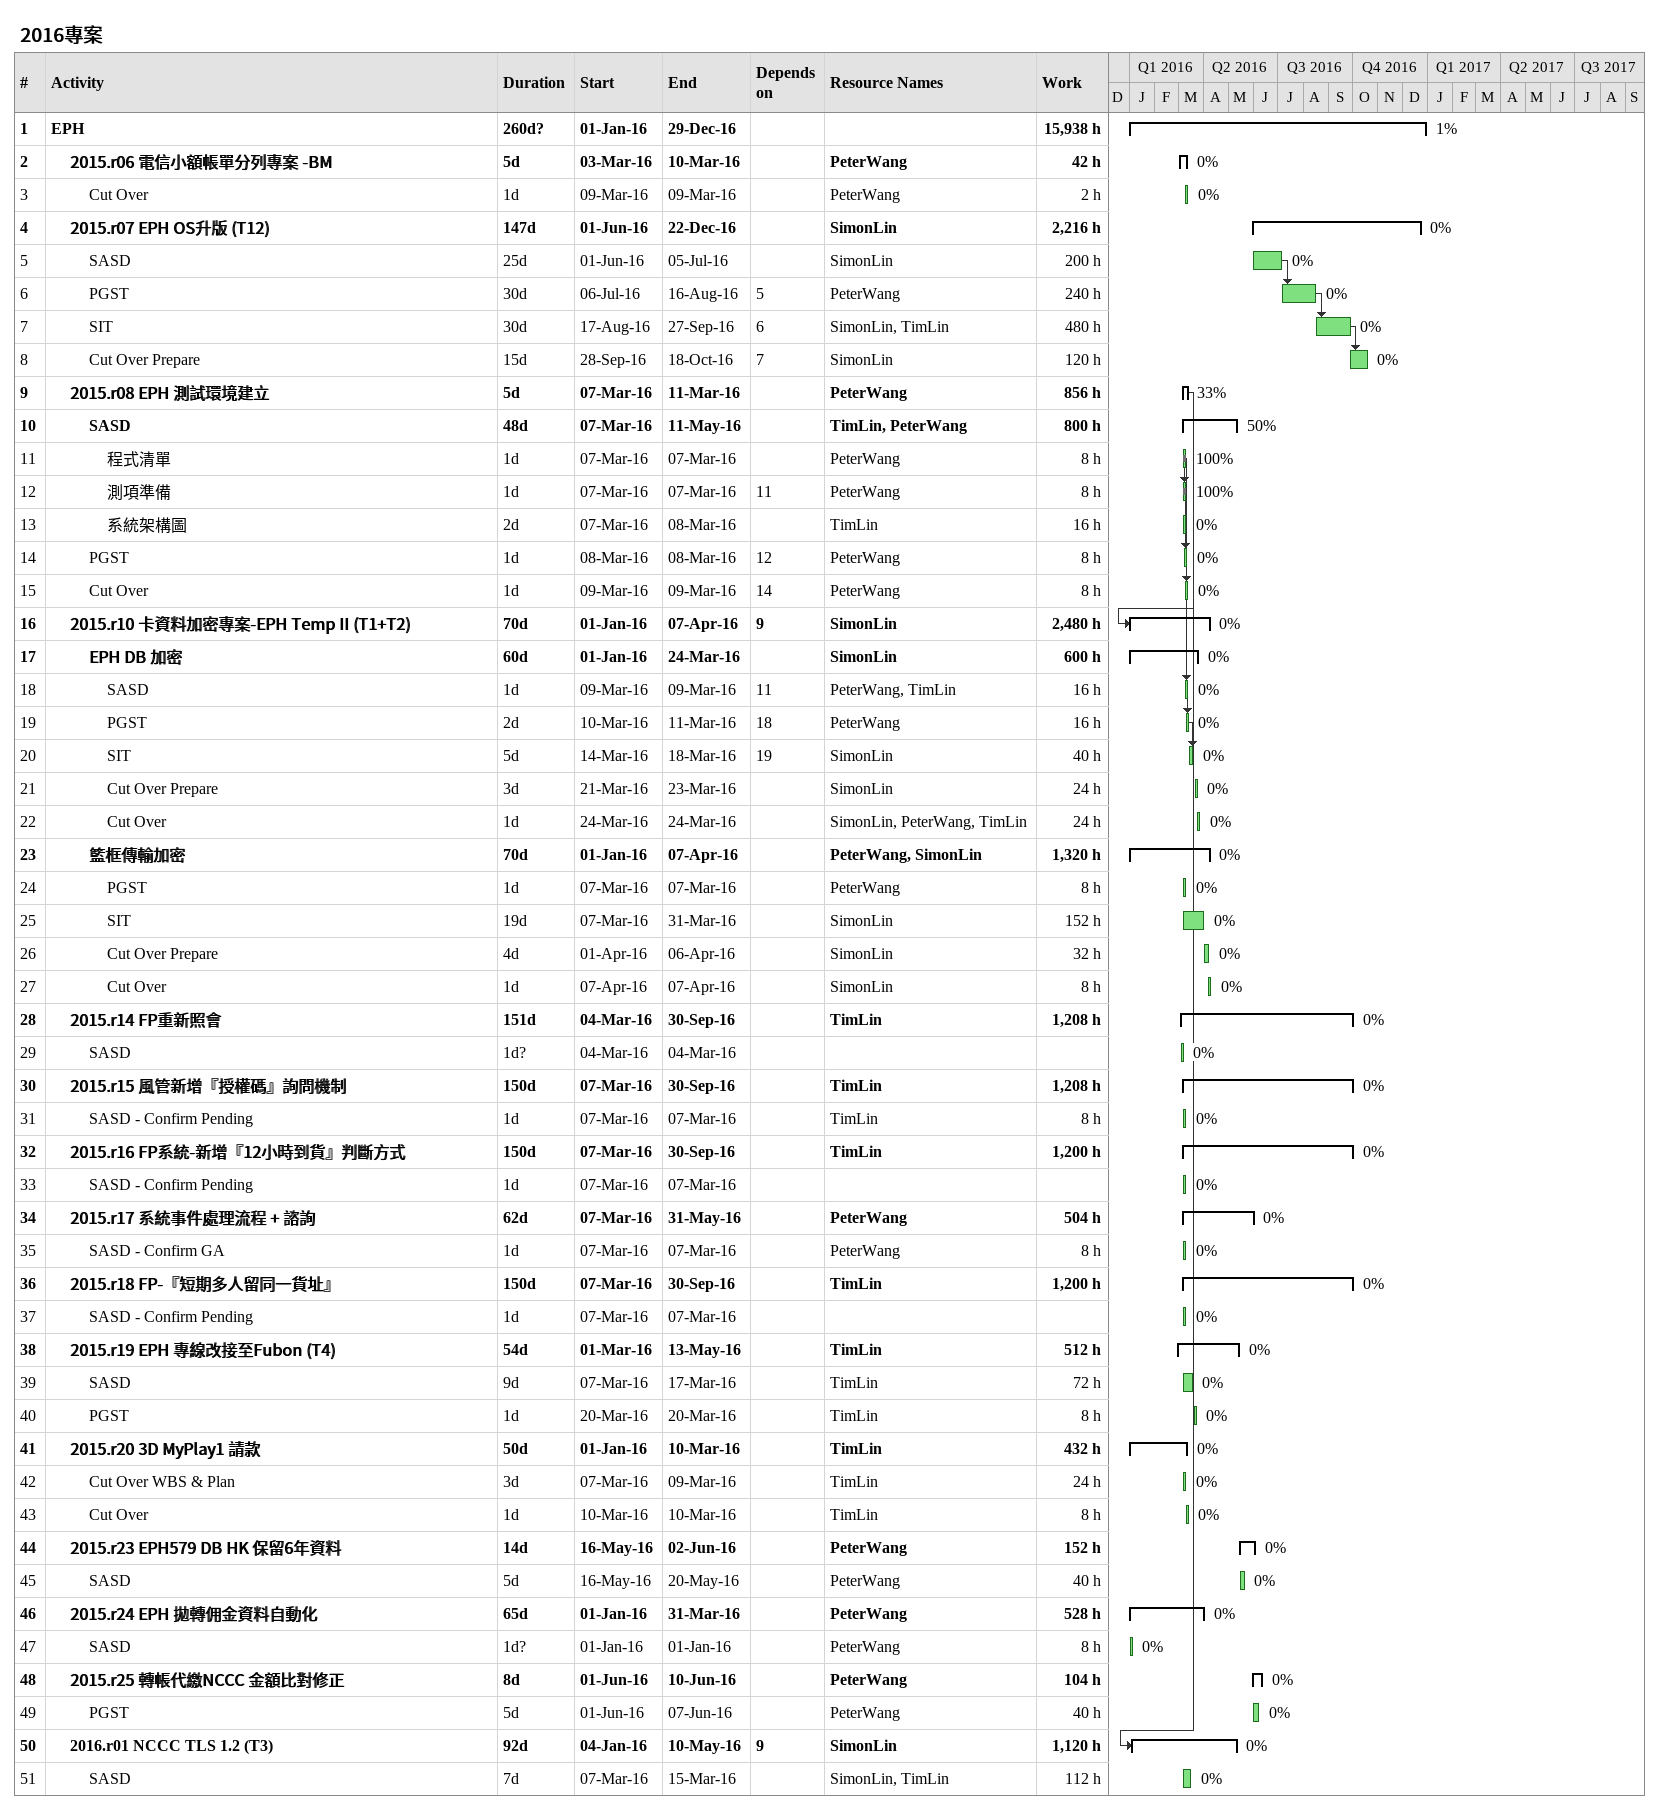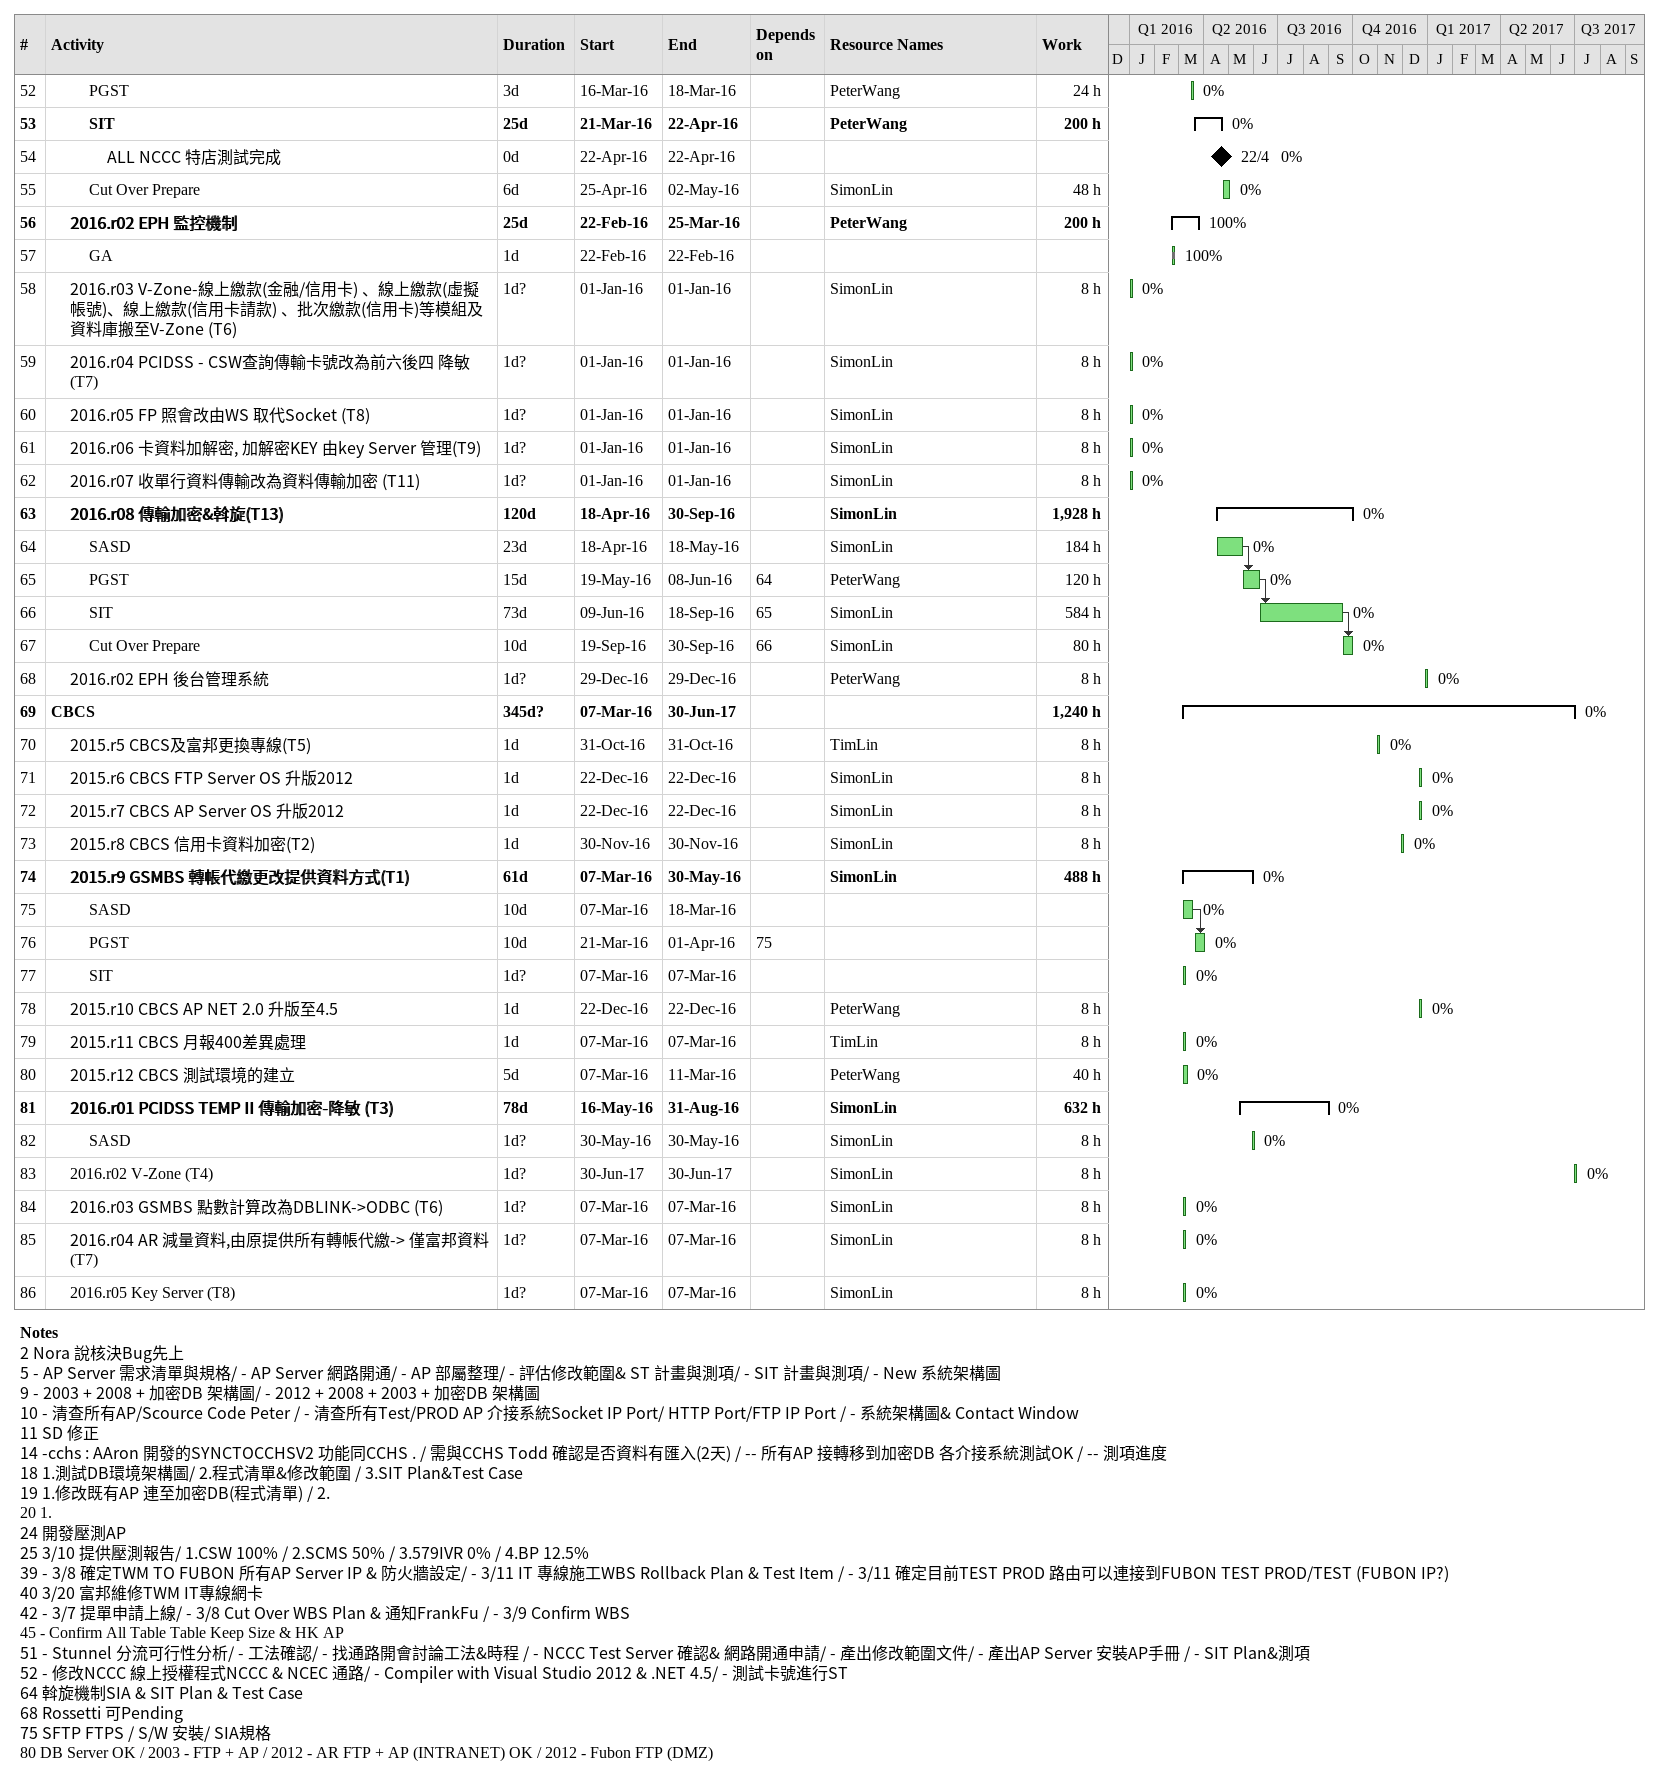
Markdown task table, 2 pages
2016專案

| ID | Level | Task | Duration | Start | Finish | Predecessors | Resources | % complete | Work (h) |
|---|---|---|---|---|---|---|---|---|---|
| 1 | 1 | **EPH** | 260d? | 2016-01-01 | 2016-12-29 |  |  | 1 | 15938 |
| 2 | 2 | **2015.r06 電信小額帳單分列專案 -BM** | 5d | 2016-03-03 | 2016-03-10 |  | PeterWang | 0 | 42 |
| 3 | 3 | Cut Over | 1d | 2016-03-09 | 2016-03-09 |  | PeterWang | 0 | 2 |
| 4 | 2 | **2015.r07 EPH OS升版 (T12)** | 147d | 2016-06-01 | 2016-12-22 |  | SimonLin | 0 | 2216 |
| 5 | 3 | SASD | 25d | 2016-06-01 | 2016-07-05 |  | SimonLin | 0 | 200 |
| 6 | 3 | PGST | 30d | 2016-07-06 | 2016-08-16 | 5 | PeterWang | 0 | 240 |
| 7 | 3 | SIT | 30d | 2016-08-17 | 2016-09-27 | 6 | SimonLin, TimLin | 0 | 480 |
| 8 | 3 | Cut Over Prepare | 15d | 2016-09-28 | 2016-10-18 | 7 | SimonLin | 0 | 120 |
| 9 | 2 | **2015.r08 EPH 測試環境建立** | 5d | 2016-03-07 | 2016-03-11 |  | PeterWang | 33 | 856 |
| 10 | 3 | **SASD** | 48d | 2016-03-07 | 2016-05-11 |  | TimLin, PeterWang | 50 | 800 |
| 11 | 4 | 程式清單 | 1d | 2016-03-07 | 2016-03-07 |  | PeterWang | 100 | 8 |
| 12 | 4 | 測項準備 | 1d | 2016-03-07 | 2016-03-07 | 11 | PeterWang | 100 | 8 |
| 13 | 4 | 系統架構圖 | 2d | 2016-03-07 | 2016-03-08 |  | TimLin | 0 | 16 |
| 14 | 3 | PGST | 1d | 2016-03-08 | 2016-03-08 | 12 | PeterWang | 0 | 8 |
| 15 | 3 | Cut Over | 1d | 2016-03-09 | 2016-03-09 | 14 | PeterWang | 0 | 8 |
| 16 | 2 | **2015.r10 卡資料加密專案-EPH Temp II (T1+T2)** | 70d | 2016-01-01 | 2016-04-07 | 9 | SimonLin | 0 | 2480 |
| 17 | 3 | **EPH DB 加密** | 60d | 2016-01-01 | 2016-03-24 |  | SimonLin | 0 | 600 |
| 18 | 4 | SASD | 1d | 2016-03-09 | 2016-03-09 | 11 | PeterWang, TimLin | 0 | 16 |
| 19 | 4 | PGST | 2d | 2016-03-10 | 2016-03-11 | 18 | PeterWang | 0 | 16 |
| 20 | 4 | SIT | 5d | 2016-03-14 | 2016-03-18 | 19 | SimonLin | 0 | 40 |
| 21 | 4 | Cut Over Prepare | 3d | 2016-03-21 | 2016-03-23 |  | SimonLin | 0 | 24 |
| 22 | 4 | Cut Over | 1d | 2016-03-24 | 2016-03-24 |  | SimonLin, PeterWang, TimLin | 0 | 24 |
| 23 | 3 | **籃框傳輸加密** | 70d | 2016-01-01 | 2016-04-07 |  | PeterWang, SimonLin | 0 | 1320 |
| 24 | 4 | PGST | 1d | 2016-03-07 | 2016-03-07 |  | PeterWang | 0 | 8 |
| 25 | 4 | SIT | 19d | 2016-03-07 | 2016-03-31 |  | SimonLin | 0 | 152 |
| 26 | 4 | Cut Over Prepare | 4d | 2016-04-01 | 2016-04-06 |  | SimonLin | 0 | 32 |
| 27 | 4 | Cut Over | 1d | 2016-04-07 | 2016-04-07 |  | SimonLin | 0 | 8 |
| 28 | 2 | **2015.r14 FP重新照會** | 151d | 2016-03-04 | 2016-09-30 |  | TimLin | 0 | 1208 |
| 29 | 3 | SASD | 1d? | 2016-03-04 | 2016-03-04 |  |  | 0 |  |
| 30 | 2 | **2015.r15 風管新增『授權碼』詢問機制** | 150d | 2016-03-07 | 2016-09-30 |  | TimLin | 0 | 1208 |
| 31 | 3 | SASD - Confirm Pending | 1d | 2016-03-07 | 2016-03-07 |  | TimLin | 0 | 8 |
| 32 | 2 | **2015.r16 FP系統-新增『12小時到貨』判斷方式** | 150d | 2016-03-07 | 2016-09-30 |  | TimLin | 0 | 1200 |
| 33 | 3 | SASD - Confirm Pending | 1d | 2016-03-07 | 2016-03-07 |  |  | 0 |  |
| 34 | 2 | **2015.r17 系統事件處理流程 + 諮詢** | 62d | 2016-03-07 | 2016-05-31 |  | PeterWang | 0 | 504 |
| 35 | 3 | SASD - Confirm GA | 1d | 2016-03-07 | 2016-03-07 |  | PeterWang | 0 | 8 |
| 36 | 2 | **2015.r18 FP-『短期多人留同一貨址』** | 150d | 2016-03-07 | 2016-09-30 |  | TimLin | 0 | 1200 |
| 37 | 3 | SASD - Confirm Pending | 1d | 2016-03-07 | 2016-03-07 |  |  | 0 |  |
| 38 | 2 | **2015.r19 EPH 專線改接至Fubon (T4)** | 54d | 2016-03-01 | 2016-05-13 |  | TimLin | 0 | 512 |
| 39 | 3 | SASD | 9d | 2016-03-07 | 2016-03-17 |  | TimLin | 0 | 72 |
| 40 | 3 | PGST | 1d | 2016-03-20 | 2016-03-20 |  | TimLin | 0 | 8 |
| 41 | 2 | **2015.r20 3D MyPlay1 請款** | 50d | 2016-01-01 | 2016-03-10 |  | TimLin | 0 | 432 |
| 42 | 3 | Cut Over WBS & Plan | 3d | 2016-03-07 | 2016-03-09 |  | TimLin | 0 | 24 |
| 43 | 3 | Cut Over | 1d | 2016-03-10 | 2016-03-10 |  | TimLin | 0 | 8 |
| 44 | 2 | **2015.r23 EPH579 DB HK 保留6年資料** | 14d | 2016-05-16 | 2016-06-02 |  | PeterWang | 0 | 152 |
| 45 | 3 | SASD | 5d | 2016-05-16 | 2016-05-20 |  | PeterWang | 0 | 40 |
| 46 | 2 | **2015.r24 EPH 拋轉佣金資料自動化** | 65d | 2016-01-01 | 2016-03-31 |  | PeterWang | 0 | 528 |
| 47 | 3 | SASD | 1d? | 2016-01-01 | 2016-01-01 |  | PeterWang | 0 | 8 |
| 48 | 2 | **2015.r25 轉帳代繳NCCC 金額比對修正** | 8d | 2016-06-01 | 2016-06-10 |  | PeterWang | 0 | 104 |
| 49 | 3 | PGST | 5d | 2016-06-01 | 2016-06-07 |  | PeterWang | 0 | 40 |
| 50 | 2 | **2016.r01 NCCC TLS 1.2 (T3)** | 92d | 2016-01-04 | 2016-05-10 | 9 | SimonLin | 0 | 1120 |
| 51 | 3 | SASD | 7d | 2016-03-07 | 2016-03-15 |  | SimonLin, TimLin | 0 | 112 |
| 52 | 3 | PGST | 3d | 2016-03-16 | 2016-03-18 |  | PeterWang | 0 | 24 |
| 53 | 3 | **SIT** | 25d | 2016-03-21 | 2016-04-22 |  | PeterWang | 0 | 200 |
| 54 | 4 | ALL NCCC 特店測試完成 | 0d | 2016-04-22 | 2016-04-22 |  |  | 0 |  |
| 55 | 3 | Cut Over Prepare | 6d | 2016-04-25 | 2016-05-02 |  | SimonLin | 0 | 48 |
| 56 | 2 | **2016.r02 EPH 監控機制** | 25d | 2016-02-22 | 2016-03-25 |  | PeterWang | 100 | 200 |
| 57 | 3 | GA | 1d | 2016-02-22 | 2016-02-22 |  |  | 100 |  |
| 58 | 2 | 2016.r03 V-Zone-線上繳款(金融/信用卡) 、線上繳款(虛擬帳號)、線上繳款(信用卡請款) 、批次繳款(信用卡)等模組及資料庫搬至V-Zone (T6) | 1d? | 2016-01-01 | 2016-01-01 |  | SimonLin | 0 | 8 |
| 59 | 2 | 2016.r04 PCIDSS - CSW查詢傳輸卡號改為前六後四 降敏(T7) | 1d? | 2016-01-01 | 2016-01-01 |  | SimonLin | 0 | 8 |
| 60 | 2 | 2016.r05 FP 照會改由WS 取代Socket (T8) | 1d? | 2016-01-01 | 2016-01-01 |  | SimonLin | 0 | 8 |
| 61 | 2 | 2016.r06 卡資料加解密, 加解密KEY 由key Server 管理(T9) | 1d? | 2016-01-01 | 2016-01-01 |  | SimonLin | 0 | 8 |
| 62 | 2 | 2016.r07 收單行資料傳輸改為資料傳輸加密 (T11) | 1d? | 2016-01-01 | 2016-01-01 |  | SimonLin | 0 | 8 |
| 63 | 2 | **2016.r08 傳輸加密&斡旋(T13)** | 120d | 2016-04-18 | 2016-09-30 |  | SimonLin | 0 | 1928 |
| 64 | 3 | SASD | 23d | 2016-04-18 | 2016-05-18 |  | SimonLin | 0 | 184 |
| 65 | 3 | PGST | 15d | 2016-05-19 | 2016-06-08 | 64 | PeterWang | 0 | 120 |
| 66 | 3 | SIT | 73d | 2016-06-09 | 2016-09-18 | 65 | SimonLin | 0 | 584 |
| 67 | 3 | Cut Over Prepare | 10d | 2016-09-19 | 2016-09-30 | 66 | SimonLin | 0 | 80 |
| 68 | 2 | 2016.r02 EPH 後台管理系統 | 1d? | 2016-12-29 | 2016-12-29 |  | PeterWang | 0 | 8 |
| 69 | 1 | **CBCS** | 345d? | 2016-03-07 | 2017-06-30 |  |  | 0 | 1240 |
| 70 | 2 | 2015.r5 CBCS及富邦更換專線(T5) | 1d | 2016-10-31 | 2016-10-31 |  | TimLin | 0 | 8 |
| 71 | 2 | 2015.r6 CBCS FTP Server OS 升版2012 | 1d | 2016-12-22 | 2016-12-22 |  | SimonLin | 0 | 8 |
| 72 | 2 | 2015.r7 CBCS AP Server OS 升版2012 | 1d | 2016-12-22 | 2016-12-22 |  | SimonLin | 0 | 8 |
| 73 | 2 | 2015.r8 CBCS 信用卡資料加密(T2) | 1d | 2016-11-30 | 2016-11-30 |  | SimonLin | 0 | 8 |
| 74 | 2 | **2015.r9 GSMBS 轉帳代繳更改提供資料方式(T1)** | 61d | 2016-03-07 | 2016-05-30 |  | SimonLin | 0 | 488 |
| 75 | 3 | SASD | 10d | 2016-03-07 | 2016-03-18 |  |  | 0 |  |
| 76 | 3 | PGST | 10d | 2016-03-21 | 2016-04-01 | 75 |  | 0 |  |
| 77 | 3 | SIT | 1d? | 2016-03-07 | 2016-03-07 |  |  | 0 |  |
| 78 | 2 | 2015.r10 CBCS AP NET 2.0 升版至4.5 | 1d | 2016-12-22 | 2016-12-22 |  | PeterWang | 0 | 8 |
| 79 | 2 | 2015.r11 CBCS 月報400差異處理 | 1d | 2016-03-07 | 2016-03-07 |  | TimLin | 0 | 8 |
| 80 | 2 | 2015.r12 CBCS 測試環境的建立 | 5d | 2016-03-07 | 2016-03-11 |  | PeterWang | 0 | 40 |
| 81 | 2 | **2016.r01 PCIDSS TEMP II 傳輸加密-降敏 (T3)** | 78d | 2016-05-16 | 2016-08-31 |  | SimonLin | 0 | 632 |
| 82 | 3 | SASD | 1d? | 2016-05-30 | 2016-05-30 |  | SimonLin | 0 | 8 |
| 83 | 2 | 2016.r02 V-Zone (T4) | 1d? | 2017-06-30 | 2017-06-30 |  | SimonLin | 0 | 8 |
| 84 | 2 | 2016.r03 GSMBS 點數計算改為DBLINK->ODBC (T6) | 1d? | 2016-03-07 | 2016-03-07 |  | SimonLin | 0 | 8 |
| 85 | 2 | 2016.r04 AR 減量資料,由原提供所有轉帳代繳-> 僅富邦資料(T7) | 1d? | 2016-03-07 | 2016-03-07 |  | SimonLin | 0 | 8 |
| 86 | 2 | 2016.r05 Key Server (T8) | 1d? | 2016-03-07 | 2016-03-07 |  | SimonLin | 0 | 8 |

Notes
- 2: Nora 說核決Bug先上
- 5: - AP Server 需求清單與規格 / - AP Server 網路開通 / - AP 部屬整理 / - 評估修改範圍 & ST 計畫與測項 / - SIT 計畫與測項 / - New 系統架構圖
- 9: - 2003 + 2008 + 加密DB 架構圖/ - 2012 + 2008 + 2003 + 加密DB 架構圖
- 10: - 清查所有AP/Scource Code Peter / - 清查所有Test/PROD AP 介接系統Socket IP Port/ HTTP Port/FTP IP Port / - 系統架構圖 & Contact Window
- 11: SD 修正
- 14: -cchs : AAron 開發的SYNCTOCCHSV2 功能同CCHS . / 需與CCHS Todd 確認是否資料有匯入 (2天) / -- 所有AP 接轉移到加密DB 各介接系統測試OK / -- 測項進度
- 18: 1.測試DB環境架構圖/ 2.程式清單&修改範圍 / 3.SIT Plan&Test Case
- 19: 1.修改既有AP 連至加密DB(程式清單) / 2.
- 20: 1.
- 24: 開發壓測AP
- 25: 3/10 提供壓測報告 / 1.CSW 100% / 2.SCMS 50% / 3.579IVR 0% / 4.BP 12.5%
- 39: - 3/8 確定TWM TO FUBON 所有AP Server IP & 防火牆設定/ - 3/11 IT 專線施工 WBS Rollback Plan & Test Item / - 3/11 確定目前TEST PROD 路由可以連接到 FUBON TEST PROD/TEST (FUBON IP?)
- 40: 3/20 富邦維修 TWM IT專線網卡
- 42: - 3/7 提單申請上線 / - 3/8 Cut Over WBS Plan & 通知FrankFu / - 3/9 Confirm WBS
- 45: - Confirm All Table Table Keep Size & HK AP
- 51: - Stunnel 分流可行性分析 / - 工法確認 / - 找通路開會討論工法&時程 / - NCCC Test Server 確認 & 網路開通申請 / - 產出修改範圍文件 / - 產出 AP Server 安裝AP手冊 / - SIT Plan&測項
- 52: - 修改NCCC 線上授權程式 NCCC & NCEC 通路 / - Compiler with Visual Studio 2012 & .NET 4.5/ - 測試卡號進行ST
- 64: 斡旋機制SIA & SIT Plan & Test Case
- 68: Rossetti 可Pending
- 75: SFTP FTPS / S/W 安裝 / SIA規格
- 80: DB Server OK / 2003 - FTP + AP / 2012 - AR FTP + AP (INTRANET) OK / 2012 - Fubon FTP (DMZ)
